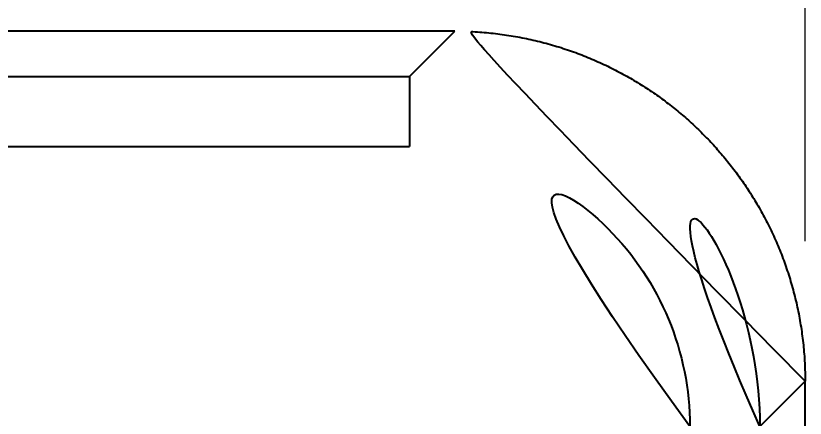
# Model space of a CAD drawing. Extents: x 16296660632 to 16296678186, y -37409619871 to -37409616409.
# Drawn here: x 16296676384.87 to 16296676407.39, y -37409617651.36 to -37409617639.87 of the extents above; entities that cross this region are included whole.
import ezdxf

# ---------------------------------------------------------------- set-up
doc = ezdxf.new("R2010")
doc.units = 0
doc.header["$LTSCALE"] = 10
doc.header["$MEASUREMENT"] = 0
doc.header["$PDMODE"] = 3
doc.header["$PDSIZE"] = -10
doc.layers.get('0').update_dxf_attribs({"linetype": 'CONTINUOUS'})
doc.layers.get('DEFPOINTS').update_dxf_attribs({"linetype": 'CONTINUOUS'})
doc.styles.add('Daelim Dimension', font='')
doc.styles.get('Daelim Dimension').set_extended_font_data('나눔고딕')
doc.dimstyles.new('DEFAULT', dxfattribs={"dimscale": 2, "dimtxt": 2, "dimasz": 2, "dimexe": 0, "dimexo": 2, "dimgap": 1, "dimtad": 1, "dimdec": 1, "dimzin": 9, "dimdsep": 46, "dimtxsty": 'Daelim Dimension', "dimcen": 0.5, "dimclrd": 252, "dimclre": 252, "dimclrt": 3, "dimadec": 1, "dimazin": 0, "dimtfac": 1, "dimtdec": 1, "dimtix": 1, "dimtmove": 0, "dimatfit": 3, "dimfxl": 1, "dimtolj": 1, "dimtzin": 1, "dimlwd": 9, "dimlwe": 9, "dimarcsym": 0})

# ---------------------------------------------------------------- blocks, each defined once
blk = doc.blocks.new('*D5')
at = {"color": 5, "lineweight": 9, "ltscale": 0.5, "transparency": 16777216}
for p, q in [((16296675907.391911, -37409617646.304893), (16296675907.391911, -37409617600.336128)), ((16296676407.391911, -37409617646.304893), (16296676407.391911, -37409617600.336128)), ((16296675915.391911, -37409617602.336128), (16296676399.391911, -37409617602.336128))]:
    blk.add_line(p, q, dxfattribs=at)
at = {"color": 5, "ltscale": 0.5, "transparency": 16777216}
for points in [[(16296675915.391911, -37409617601.002792), (16296675915.391911, -37409617603.669456), (16296675907.391911, -37409617602.336128)], [(16296676399.391911, -37409617601.002792), (16296676399.391911, -37409617603.669456), (16296676407.391911, -37409617602.336128)]]:
    blk.add_solid(points, dxfattribs=at)
at = {"layer": 'DEFPOINTS', "color": 0, "ltscale": 0.5, "transparency": 16777216}
for p in [(16296676407.391911, -37409617602.336128), (16296675907.391911, -37409617650.304893), (16296676407.391911, -37409617650.304893)]:
    blk.add_point(p, dxfattribs=at)
at = {"color": 7, "ltscale": 0.5, "transparency": 16777216, "insert": (16296676157.391911, -37409617589.47776), "char_height": 20, "attachment_point": 5, "style": 'Daelim Dimension'}
blk.add_mtext('\\A1;500', dxfattribs=at)

msp = doc.modelspace()

# ---------------------------------------------------------------- linework, layer by layer
at = {"ltscale": 0.5}
for p, q in [((16296676397.39229, -37409617640.305267), (16296675917.391529, -37409617640.305267)), ((16296676396.100559, -37409617641.597), (16296676397.39229, -37409617640.305267)), ((16296676183.595989, -37409617641.597), (16296676396.100559, -37409617641.597)), ((16296676396.100559, -37409617641.597), (16296676396.100559, -37409617643.596916)), ((16296676183.595989, -37409617643.596916), (16296676396.100559, -37409617643.596916)), ((16296676406.10018, -37409617651.596619), (16296676407.391911, -37409617650.304893)), ((16296676407.391911, -37409617730.305656), (16296676407.391911, -37409617650.304893))]:
    msp.add_line(p, q, dxfattribs=at)
for centre, radius, start, end in [((16296676396.10041, -37409617651.596779), 9.999788, 0.0008743, 89.9991257), ((16296676396.10062, -37409617651.596558), 7.999634, 359.9995629, 90.0004371)]:
    msp.add_arc(centre, radius, start, end, dxfattribs=at)
msp.add_rational_spline([(16296676407.391911, -37409617650.304893), (16296676407.391911, -37409617646.162819), (16296676404.46314, -37409617643.234047), (16296676401.534361, -37409617640.305267), (16296676397.39229, -37409617640.305267)], [0.853553390903, 0.853560121578, 1, 0.853560121578, 0.853553390903], degree=2, knots=[5.497823242, 5.497823242, 5.497823242, 6.283185307, 6.283185307, 7.068547372, 7.068547372, 7.068547372], dxfattribs=at)

# ---------------------------------------------------------------- dimensions: what is measured, and where the dimension line sits
dim = msp.add_linear_dim(base=(16296676407.391911, -37409617602.336128), p1=(16296675907.391911, -37409617650.304893), p2=(16296676407.391911, -37409617650.304893), dimstyle='DEFAULT', override={"dimtxt": 10, "dimasz": 4, "dimexe": 1, "dimdec": 0, "dimclrd": 5, "dimclre": 5, "dimclrt": 7}, dxfattribs=at)
dim.commit()
dim.dimension.update_dxf_attribs({"geometry": '*D5', "text_midpoint": (16296676157.391911, -37409617589.47776)})

doc.saveas('drawing.dxf')
